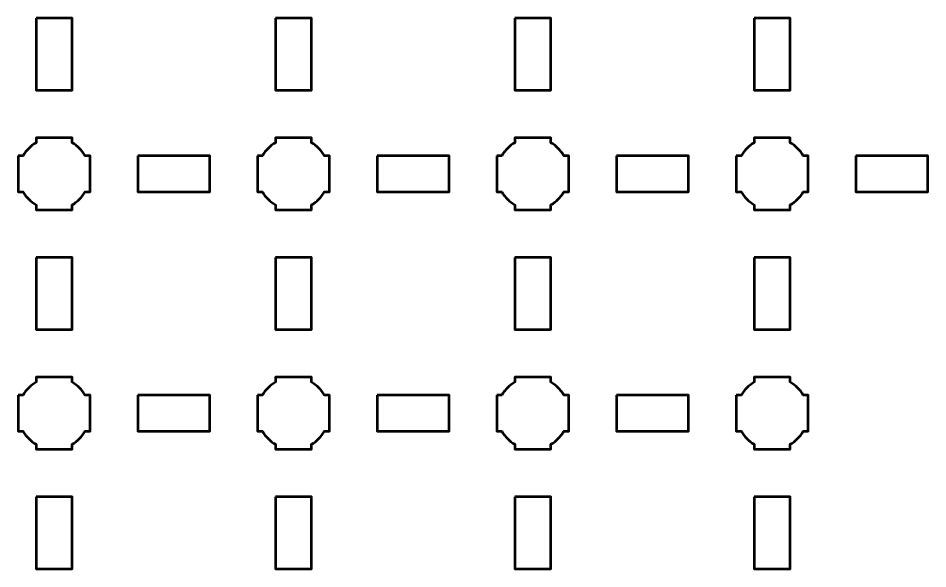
# Model space of a CAD drawing. Header units: centimetres. Extents: x -20.8 to -0.2, y -25.2 to -4.5.
# Drawn here: x -8.8 to -1.2, y -18.15 to -13.55 of the extents above; entities that cross this region are included whole.
import ezdxf

# ---------------------------------------------------------------- set-up
doc = ezdxf.new("R2010")
doc.units = ezdxf.units.CM
doc.header["$MEASUREMENT"] = 0
doc.layers.add('Layer 1', color=7, linetype='Continuous')

msp = doc.modelspace()

# ---------------------------------------------------------------- linework, layer by layer
at = {"layer": 'Layer 1', "lineweight": 53}
for points, knots in [([(-8.64995, -13.54992), (-8.64995, -13.54992), (-8.34994, -13.54992), (-8.34994, -13.54992), (-8.34994, -13.54992), (-8.34994, -13.54992), (-8.34994, -14.14993), (-8.34994, -14.14993), (-8.34994, -14.14993), (-8.34994, -14.14993), (-8.64995, -14.14993), (-8.64995, -14.14993), (-8.64995, -14.14993), (-8.64995, -14.14993), (-8.64995, -13.54992), (-8.64995, -13.54992)], [0, 0, 0, 0, 0.25, 0.25, 0.25, 0.25, 0.5, 0.5, 0.5, 0.5, 0.75, 0.75, 0.75, 0.75, 1, 1, 1, 1]), ([(-6.64998, -13.54992), (-6.64998, -13.54992), (-6.34998, -13.54992), (-6.34998, -13.54992), (-6.34998, -13.54992), (-6.34998, -13.54992), (-6.34998, -14.14993), (-6.34998, -14.14993), (-6.34998, -14.14993), (-6.34998, -14.14993), (-6.64998, -14.14993), (-6.64998, -14.14993), (-6.64998, -14.14993), (-6.64998, -14.14993), (-6.64998, -13.54992), (-6.64998, -13.54992)], [0, 0, 0, 0, 0.25, 0.25, 0.25, 0.25, 0.5, 0.5, 0.5, 0.5, 0.75, 0.75, 0.75, 0.75, 1, 1, 1, 1]), ([(-4.65005, -13.54992), (-4.65005, -13.54992), (-4.35005, -13.54992), (-4.35005, -13.54992), (-4.35005, -13.54992), (-4.35005, -13.54992), (-4.35005, -14.14993), (-4.35005, -14.14993), (-4.35005, -14.14993), (-4.35005, -14.14993), (-4.65005, -14.14993), (-4.65005, -14.14993), (-4.65005, -14.14993), (-4.65005, -14.14993), (-4.65005, -13.54992), (-4.65005, -13.54992)], [0, 0, 0, 0, 0.25, 0.25, 0.25, 0.25, 0.5, 0.5, 0.5, 0.5, 0.75, 0.75, 0.75, 0.75, 1, 1, 1, 1]), ([(-2.64995, -13.54992), (-2.64995, -13.54992), (-2.34994, -13.54992), (-2.34994, -13.54992), (-2.34994, -13.54992), (-2.34994, -13.54992), (-2.34994, -14.14993), (-2.34994, -14.14993), (-2.34994, -14.14993), (-2.34994, -14.14993), (-2.64995, -14.14993), (-2.64995, -14.14993), (-2.64995, -14.14993), (-2.64995, -14.14993), (-2.64995, -13.54992), (-2.64995, -13.54992)], [0, 0, 0, 0, 0.25, 0.25, 0.25, 0.25, 0.5, 0.5, 0.5, 0.5, 0.75, 0.75, 0.75, 0.75, 1, 1, 1, 1]), ([(-8.80001, -14.69995), (-8.80001, -14.69995), (-8.75981, -14.69995), (-8.75981, -14.69995), (-8.75981, -14.69995), (-8.73348, -14.65443), (-8.69552, -14.6165), (-8.65001, -14.59017), (-8.65001, -14.59017), (-8.65001, -14.59017), (-8.65001, -14.54995), (-8.65001, -14.54995), (-8.65001, -14.54995), (-8.65001, -14.54995), (-8.35001, -14.54995), (-8.35001, -14.54995), (-8.35001, -14.54995), (-8.35001, -14.54995), (-8.35001, -14.59014), (-8.35001, -14.59014), (-8.35001, -14.59014), (-8.30448, -14.61647), (-8.26649, -14.65442), (-8.24013, -14.69995), (-8.24013, -14.69995), (-8.24013, -14.69995), (-8.20001, -14.69995), (-8.20001, -14.69995), (-8.20001, -14.69995), (-8.20001, -14.69995), (-8.20001, -14.84537), (-8.20001, -14.84537), (-8.20001, -14.84537), (-8.20001, -14.84537), (-8.19995, -14.85002), (-8.19995, -14.85002), (-8.19995, -14.85002), (-8.19995, -14.85002), (-8.20001, -14.85466), (-8.20001, -14.85466), (-8.20001, -14.85466), (-8.20001, -14.85466), (-8.20001, -14.99995), (-8.20001, -14.99995), (-8.20001, -14.99995), (-8.20001, -14.99995), (-8.24008, -14.99995), (-8.24008, -14.99995), (-8.24008, -14.99995), (-8.26643, -15.04552), (-8.30443, -15.08353), (-8.35001, -15.10989), (-8.35001, -15.10989), (-8.35001, -15.10989), (-8.35001, -15.14995), (-8.35001, -15.14995), (-8.35001, -15.14995), (-8.35001, -15.14995), (-8.49329, -15.14995), (-8.49329, -15.14995), (-8.49329, -15.14995), (-8.49329, -15.14995), (-8.49996, -15.15003), (-8.49996, -15.15003), (-8.49996, -15.15003), (-8.49996, -15.15003), (-8.50664, -15.14995), (-8.50664, -15.14995), (-8.50664, -15.14995), (-8.50664, -15.14995), (-8.65001, -15.14995), (-8.65001, -15.14995), (-8.65001, -15.14995), (-8.65001, -15.14995), (-8.65001, -15.10985), (-8.65001, -15.10985), (-8.65001, -15.10985), (-8.69555, -15.08349), (-8.73353, -15.0455), (-8.75986, -14.99995), (-8.75986, -14.99995), (-8.75986, -14.99995), (-8.80001, -14.99995), (-8.80001, -14.99995), (-8.80001, -14.99995), (-8.80001, -14.99995), (-8.80001, -14.69995), (-8.80001, -14.69995)], [0, 0, 0, 0, 0.0454545, 0.0454545, 0.0454545, 0.0454545, 0.0909091, 0.0909091, 0.0909091, 0.0909091, 0.1363636, 0.1363636, 0.1363636, 0.1363636, 0.1818182, 0.1818182, 0.1818182, 0.1818182, 0.2272727, 0.2272727, 0.2272727, 0.2272727, 0.2727273, 0.2727273, 0.2727273, 0.2727273, 0.3181818, 0.3181818, 0.3181818, 0.3181818, 0.3636364, 0.3636364, 0.3636364, 0.3636364, 0.4090909, 0.4090909, 0.4090909, 0.4090909, 0.4545455, 0.4545455, 0.4545455, 0.4545455, 0.5, 0.5, 0.5, 0.5, 0.5454545, 0.5454545, 0.5454545, 0.5454545, 0.5909091, 0.5909091, 0.5909091, 0.5909091, 0.6363636, 0.6363636, 0.6363636, 0.6363636, 0.6818182, 0.6818182, 0.6818182, 0.6818182, 0.7272727, 0.7272727, 0.7272727, 0.7272727, 0.7727273, 0.7727273, 0.7727273, 0.7727273, 0.8181818, 0.8181818, 0.8181818, 0.8181818, 0.8636364, 0.8636364, 0.8636364, 0.8636364, 0.9090909, 0.9090909, 0.9090909, 0.9090909, 0.9545455, 0.9545455, 0.9545455, 0.9545455, 1, 1, 1, 1]), ([(-6.80001, -14.69995), (-6.80001, -14.69995), (-6.75981, -14.69995), (-6.75981, -14.69995), (-6.75981, -14.69995), (-6.73348, -14.65443), (-6.69552, -14.6165), (-6.65001, -14.59017), (-6.65001, -14.59017), (-6.65001, -14.59017), (-6.65001, -14.54995), (-6.65001, -14.54995), (-6.65001, -14.54995), (-6.65001, -14.54995), (-6.35001, -14.54995), (-6.35001, -14.54995), (-6.35001, -14.54995), (-6.35001, -14.54995), (-6.35001, -14.59014), (-6.35001, -14.59014), (-6.35001, -14.59014), (-6.30448, -14.61647), (-6.26649, -14.65442), (-6.24013, -14.69995), (-6.24013, -14.69995), (-6.24013, -14.69995), (-6.20001, -14.69995), (-6.20001, -14.69995), (-6.20001, -14.69995), (-6.20001, -14.69995), (-6.20001, -14.84537), (-6.20001, -14.84537), (-6.20001, -14.84537), (-6.20001, -14.84537), (-6.19995, -14.85002), (-6.19995, -14.85002), (-6.19995, -14.85002), (-6.19995, -14.85002), (-6.20001, -14.85466), (-6.20001, -14.85466), (-6.20001, -14.85466), (-6.20001, -14.85466), (-6.20001, -14.99995), (-6.20001, -14.99995), (-6.20001, -14.99995), (-6.20001, -14.99995), (-6.24008, -14.99995), (-6.24008, -14.99995), (-6.24008, -14.99995), (-6.26643, -15.04552), (-6.30443, -15.08353), (-6.35001, -15.10989), (-6.35001, -15.10989), (-6.35001, -15.10989), (-6.35001, -15.14995), (-6.35001, -15.14995), (-6.35001, -15.14995), (-6.35001, -15.14995), (-6.49329, -15.14995), (-6.49329, -15.14995), (-6.49329, -15.14995), (-6.49329, -15.14995), (-6.49996, -15.15003), (-6.49996, -15.15003), (-6.49996, -15.15003), (-6.49996, -15.15003), (-6.50664, -15.14995), (-6.50664, -15.14995), (-6.50664, -15.14995), (-6.50664, -15.14995), (-6.65001, -15.14995), (-6.65001, -15.14995), (-6.65001, -15.14995), (-6.65001, -15.14995), (-6.65001, -15.10985), (-6.65001, -15.10985), (-6.65001, -15.10985), (-6.69555, -15.08349), (-6.73353, -15.0455), (-6.75986, -14.99995), (-6.75986, -14.99995), (-6.75986, -14.99995), (-6.80001, -14.99995), (-6.80001, -14.99995), (-6.80001, -14.99995), (-6.80001, -14.99995), (-6.80001, -14.69995), (-6.80001, -14.69995)], [0, 0, 0, 0, 0.0454545, 0.0454545, 0.0454545, 0.0454545, 0.0909091, 0.0909091, 0.0909091, 0.0909091, 0.1363636, 0.1363636, 0.1363636, 0.1363636, 0.1818182, 0.1818182, 0.1818182, 0.1818182, 0.2272727, 0.2272727, 0.2272727, 0.2272727, 0.2727273, 0.2727273, 0.2727273, 0.2727273, 0.3181818, 0.3181818, 0.3181818, 0.3181818, 0.3636364, 0.3636364, 0.3636364, 0.3636364, 0.4090909, 0.4090909, 0.4090909, 0.4090909, 0.4545455, 0.4545455, 0.4545455, 0.4545455, 0.5, 0.5, 0.5, 0.5, 0.5454545, 0.5454545, 0.5454545, 0.5454545, 0.5909091, 0.5909091, 0.5909091, 0.5909091, 0.6363636, 0.6363636, 0.6363636, 0.6363636, 0.6818182, 0.6818182, 0.6818182, 0.6818182, 0.7272727, 0.7272727, 0.7272727, 0.7272727, 0.7727273, 0.7727273, 0.7727273, 0.7727273, 0.8181818, 0.8181818, 0.8181818, 0.8181818, 0.8636364, 0.8636364, 0.8636364, 0.8636364, 0.9090909, 0.9090909, 0.9090909, 0.9090909, 0.9545455, 0.9545455, 0.9545455, 0.9545455, 1, 1, 1, 1]), ([(-4.80001, -14.69995), (-4.80001, -14.69995), (-4.75981, -14.69995), (-4.75981, -14.69995), (-4.75981, -14.69995), (-4.73348, -14.65443), (-4.69552, -14.6165), (-4.65001, -14.59017), (-4.65001, -14.59017), (-4.65001, -14.59017), (-4.65001, -14.54995), (-4.65001, -14.54995), (-4.65001, -14.54995), (-4.65001, -14.54995), (-4.35001, -14.54995), (-4.35001, -14.54995), (-4.35001, -14.54995), (-4.35001, -14.54995), (-4.35001, -14.59014), (-4.35001, -14.59014), (-4.35001, -14.59014), (-4.30448, -14.61647), (-4.26649, -14.65442), (-4.24013, -14.69995), (-4.24013, -14.69995), (-4.24013, -14.69995), (-4.20001, -14.69995), (-4.20001, -14.69995), (-4.20001, -14.69995), (-4.20001, -14.69995), (-4.20001, -14.84537), (-4.20001, -14.84537), (-4.20001, -14.84537), (-4.20001, -14.84537), (-4.19995, -14.85002), (-4.19995, -14.85002), (-4.19995, -14.85002), (-4.19995, -14.85002), (-4.20001, -14.85466), (-4.20001, -14.85466), (-4.20001, -14.85466), (-4.20001, -14.85466), (-4.20001, -14.99995), (-4.20001, -14.99995), (-4.20001, -14.99995), (-4.20001, -14.99995), (-4.24008, -14.99995), (-4.24008, -14.99995), (-4.24008, -14.99995), (-4.26643, -15.04552), (-4.30443, -15.08353), (-4.35001, -15.10989), (-4.35001, -15.10989), (-4.35001, -15.10989), (-4.35001, -15.14995), (-4.35001, -15.14995), (-4.35001, -15.14995), (-4.35001, -15.14995), (-4.49329, -15.14995), (-4.49329, -15.14995), (-4.49329, -15.14995), (-4.49329, -15.14995), (-4.49996, -15.15003), (-4.49996, -15.15003), (-4.49996, -15.15003), (-4.49996, -15.15003), (-4.50664, -15.14995), (-4.50664, -15.14995), (-4.50664, -15.14995), (-4.50664, -15.14995), (-4.65001, -15.14995), (-4.65001, -15.14995), (-4.65001, -15.14995), (-4.65001, -15.14995), (-4.65001, -15.10985), (-4.65001, -15.10985), (-4.65001, -15.10985), (-4.69555, -15.08349), (-4.73353, -15.0455), (-4.75986, -14.99995), (-4.75986, -14.99995), (-4.75986, -14.99995), (-4.80001, -14.99995), (-4.80001, -14.99995), (-4.80001, -14.99995), (-4.80001, -14.99995), (-4.80001, -14.69995), (-4.80001, -14.69995)], [0, 0, 0, 0, 0.0454545, 0.0454545, 0.0454545, 0.0454545, 0.0909091, 0.0909091, 0.0909091, 0.0909091, 0.1363636, 0.1363636, 0.1363636, 0.1363636, 0.1818182, 0.1818182, 0.1818182, 0.1818182, 0.2272727, 0.2272727, 0.2272727, 0.2272727, 0.2727273, 0.2727273, 0.2727273, 0.2727273, 0.3181818, 0.3181818, 0.3181818, 0.3181818, 0.3636364, 0.3636364, 0.3636364, 0.3636364, 0.4090909, 0.4090909, 0.4090909, 0.4090909, 0.4545455, 0.4545455, 0.4545455, 0.4545455, 0.5, 0.5, 0.5, 0.5, 0.5454545, 0.5454545, 0.5454545, 0.5454545, 0.5909091, 0.5909091, 0.5909091, 0.5909091, 0.6363636, 0.6363636, 0.6363636, 0.6363636, 0.6818182, 0.6818182, 0.6818182, 0.6818182, 0.7272727, 0.7272727, 0.7272727, 0.7272727, 0.7727273, 0.7727273, 0.7727273, 0.7727273, 0.8181818, 0.8181818, 0.8181818, 0.8181818, 0.8636364, 0.8636364, 0.8636364, 0.8636364, 0.9090909, 0.9090909, 0.9090909, 0.9090909, 0.9545455, 0.9545455, 0.9545455, 0.9545455, 1, 1, 1, 1]), ([(-2.80001, -14.69995), (-2.80001, -14.69995), (-2.75981, -14.69995), (-2.75981, -14.69995), (-2.75981, -14.69995), (-2.73348, -14.65443), (-2.69552, -14.6165), (-2.65001, -14.59017), (-2.65001, -14.59017), (-2.65001, -14.59017), (-2.65001, -14.54995), (-2.65001, -14.54995), (-2.65001, -14.54995), (-2.65001, -14.54995), (-2.35001, -14.54995), (-2.35001, -14.54995), (-2.35001, -14.54995), (-2.35001, -14.54995), (-2.35001, -14.59014), (-2.35001, -14.59014), (-2.35001, -14.59014), (-2.30448, -14.61647), (-2.26649, -14.65442), (-2.24013, -14.69995), (-2.24013, -14.69995), (-2.24013, -14.69995), (-2.20001, -14.69995), (-2.20001, -14.69995), (-2.20001, -14.69995), (-2.20001, -14.69995), (-2.20001, -14.84537), (-2.20001, -14.84537), (-2.20001, -14.84537), (-2.20001, -14.84537), (-2.19995, -14.85002), (-2.19995, -14.85002), (-2.19995, -14.85002), (-2.19995, -14.85002), (-2.20001, -14.85466), (-2.20001, -14.85466), (-2.20001, -14.85466), (-2.20001, -14.85466), (-2.20001, -14.99995), (-2.20001, -14.99995), (-2.20001, -14.99995), (-2.20001, -14.99995), (-2.24008, -14.99995), (-2.24008, -14.99995), (-2.24008, -14.99995), (-2.26643, -15.04552), (-2.30443, -15.08353), (-2.35001, -15.10989), (-2.35001, -15.10989), (-2.35001, -15.10989), (-2.35001, -15.14995), (-2.35001, -15.14995), (-2.35001, -15.14995), (-2.35001, -15.14995), (-2.49329, -15.14995), (-2.49329, -15.14995), (-2.49329, -15.14995), (-2.49329, -15.14995), (-2.49996, -15.15003), (-2.49996, -15.15003), (-2.49996, -15.15003), (-2.49996, -15.15003), (-2.50664, -15.14995), (-2.50664, -15.14995), (-2.50664, -15.14995), (-2.50664, -15.14995), (-2.65001, -15.14995), (-2.65001, -15.14995), (-2.65001, -15.14995), (-2.65001, -15.14995), (-2.65001, -15.10985), (-2.65001, -15.10985), (-2.65001, -15.10985), (-2.69555, -15.08349), (-2.73353, -15.0455), (-2.75986, -14.99995), (-2.75986, -14.99995), (-2.75986, -14.99995), (-2.80001, -14.99995), (-2.80001, -14.99995), (-2.80001, -14.99995), (-2.80001, -14.99995), (-2.80001, -14.69995), (-2.80001, -14.69995)], [0, 0, 0, 0, 0.0454545, 0.0454545, 0.0454545, 0.0454545, 0.0909091, 0.0909091, 0.0909091, 0.0909091, 0.1363636, 0.1363636, 0.1363636, 0.1363636, 0.1818182, 0.1818182, 0.1818182, 0.1818182, 0.2272727, 0.2272727, 0.2272727, 0.2272727, 0.2727273, 0.2727273, 0.2727273, 0.2727273, 0.3181818, 0.3181818, 0.3181818, 0.3181818, 0.3636364, 0.3636364, 0.3636364, 0.3636364, 0.4090909, 0.4090909, 0.4090909, 0.4090909, 0.4545455, 0.4545455, 0.4545455, 0.4545455, 0.5, 0.5, 0.5, 0.5, 0.5454545, 0.5454545, 0.5454545, 0.5454545, 0.5909091, 0.5909091, 0.5909091, 0.5909091, 0.6363636, 0.6363636, 0.6363636, 0.6363636, 0.6818182, 0.6818182, 0.6818182, 0.6818182, 0.7272727, 0.7272727, 0.7272727, 0.7272727, 0.7727273, 0.7727273, 0.7727273, 0.7727273, 0.8181818, 0.8181818, 0.8181818, 0.8181818, 0.8636364, 0.8636364, 0.8636364, 0.8636364, 0.9090909, 0.9090909, 0.9090909, 0.9090909, 0.9545455, 0.9545455, 0.9545455, 0.9545455, 1, 1, 1, 1]), ([(-7.79996, -14.69987), (-7.79996, -14.69987), (-7.19996, -14.69987), (-7.19996, -14.69987), (-7.19996, -14.69987), (-7.19996, -14.69987), (-7.19996, -14.99987), (-7.19996, -14.99987), (-7.19996, -14.99987), (-7.19996, -14.99987), (-7.79996, -14.99987), (-7.79996, -14.99987), (-7.79996, -14.99987), (-7.79996, -14.99987), (-7.79996, -14.69987), (-7.79996, -14.69987)], [0, 0, 0, 0, 0.25, 0.25, 0.25, 0.25, 0.5, 0.5, 0.5, 0.5, 0.75, 0.75, 0.75, 0.75, 1, 1, 1, 1]), ([(-5.8, -14.69987), (-5.8, -14.69987), (-5.19999, -14.69987), (-5.19999, -14.69987), (-5.19999, -14.69987), (-5.19999, -14.69987), (-5.19999, -14.99987), (-5.19999, -14.99987), (-5.19999, -14.99987), (-5.19999, -14.99987), (-5.8, -14.99987), (-5.8, -14.99987), (-5.8, -14.99987), (-5.8, -14.99987), (-5.8, -14.69987), (-5.8, -14.69987)], [0, 0, 0, 0, 0.25, 0.25, 0.25, 0.25, 0.5, 0.5, 0.5, 0.5, 0.75, 0.75, 0.75, 0.75, 1, 1, 1, 1]), ([(-3.79993, -14.69987), (-3.79993, -14.69987), (-3.19993, -14.69987), (-3.19993, -14.69987), (-3.19993, -14.69987), (-3.19993, -14.69987), (-3.19993, -14.99987), (-3.19993, -14.99987), (-3.19993, -14.99987), (-3.19993, -14.99987), (-3.79993, -14.99987), (-3.79993, -14.99987), (-3.79993, -14.99987), (-3.79993, -14.99987), (-3.79993, -14.69987), (-3.79993, -14.69987)], [0, 0, 0, 0, 0.25, 0.25, 0.25, 0.25, 0.5, 0.5, 0.5, 0.5, 0.75, 0.75, 0.75, 0.75, 1, 1, 1, 1]), ([(-1.8, -14.69987), (-1.8, -14.69987), (-1.19999, -14.69987), (-1.19999, -14.69987), (-1.19999, -14.69987), (-1.19999, -14.69987), (-1.19999, -14.99987), (-1.19999, -14.99987), (-1.19999, -14.99987), (-1.19999, -14.99987), (-1.8, -14.99987), (-1.8, -14.99987), (-1.8, -14.99987), (-1.8, -14.99987), (-1.8, -14.69987), (-1.8, -14.69987)], [0, 0, 0, 0, 0.25, 0.25, 0.25, 0.25, 0.5, 0.5, 0.5, 0.5, 0.75, 0.75, 0.75, 0.75, 1, 1, 1, 1]), ([(-8.64995, -15.54999), (-8.64995, -15.54999), (-8.34994, -15.54999), (-8.34994, -15.54999), (-8.34994, -15.54999), (-8.34994, -15.54999), (-8.34994, -16.14999), (-8.34994, -16.14999), (-8.34994, -16.14999), (-8.34994, -16.14999), (-8.64995, -16.14999), (-8.64995, -16.14999), (-8.64995, -16.14999), (-8.64995, -16.14999), (-8.64995, -15.54999), (-8.64995, -15.54999)], [0, 0, 0, 0, 0.25, 0.25, 0.25, 0.25, 0.5, 0.5, 0.5, 0.5, 0.75, 0.75, 0.75, 0.75, 1, 1, 1, 1]), ([(-6.64998, -15.54999), (-6.64998, -15.54999), (-6.34998, -15.54999), (-6.34998, -15.54999), (-6.34998, -15.54999), (-6.34998, -15.54999), (-6.34998, -16.14999), (-6.34998, -16.14999), (-6.34998, -16.14999), (-6.34998, -16.14999), (-6.64998, -16.14999), (-6.64998, -16.14999), (-6.64998, -16.14999), (-6.64998, -16.14999), (-6.64998, -15.54999), (-6.64998, -15.54999)], [0, 0, 0, 0, 0.25, 0.25, 0.25, 0.25, 0.5, 0.5, 0.5, 0.5, 0.75, 0.75, 0.75, 0.75, 1, 1, 1, 1]), ([(-4.65005, -15.54999), (-4.65005, -15.54999), (-4.35005, -15.54999), (-4.35005, -15.54999), (-4.35005, -15.54999), (-4.35005, -15.54999), (-4.35005, -16.14999), (-4.35005, -16.14999), (-4.35005, -16.14999), (-4.35005, -16.14999), (-4.65005, -16.14999), (-4.65005, -16.14999), (-4.65005, -16.14999), (-4.65005, -16.14999), (-4.65005, -15.54999), (-4.65005, -15.54999)], [0, 0, 0, 0, 0.25, 0.25, 0.25, 0.25, 0.5, 0.5, 0.5, 0.5, 0.75, 0.75, 0.75, 0.75, 1, 1, 1, 1]), ([(-2.64995, -15.54999), (-2.64995, -15.54999), (-2.34994, -15.54999), (-2.34994, -15.54999), (-2.34994, -15.54999), (-2.34994, -15.54999), (-2.34994, -16.14999), (-2.34994, -16.14999), (-2.34994, -16.14999), (-2.34994, -16.14999), (-2.64995, -16.14999), (-2.64995, -16.14999), (-2.64995, -16.14999), (-2.64995, -16.14999), (-2.64995, -15.54999), (-2.64995, -15.54999)], [0, 0, 0, 0, 0.25, 0.25, 0.25, 0.25, 0.5, 0.5, 0.5, 0.5, 0.75, 0.75, 0.75, 0.75, 1, 1, 1, 1]), ([(-8.80001, -16.69995), (-8.80001, -16.69995), (-8.75981, -16.69995), (-8.75981, -16.69995), (-8.75981, -16.69995), (-8.73348, -16.65443), (-8.69552, -16.6165), (-8.65001, -16.59017), (-8.65001, -16.59017), (-8.65001, -16.59017), (-8.65001, -16.54995), (-8.65001, -16.54995), (-8.65001, -16.54995), (-8.65001, -16.54995), (-8.35001, -16.54995), (-8.35001, -16.54995), (-8.35001, -16.54995), (-8.35001, -16.54995), (-8.35001, -16.59014), (-8.35001, -16.59014), (-8.35001, -16.59014), (-8.30448, -16.61647), (-8.26649, -16.65442), (-8.24013, -16.69995), (-8.24013, -16.69995), (-8.24013, -16.69995), (-8.20001, -16.69995), (-8.20001, -16.69995), (-8.20001, -16.69995), (-8.20001, -16.69995), (-8.20001, -16.84537), (-8.20001, -16.84537), (-8.20001, -16.84537), (-8.20001, -16.84537), (-8.19995, -16.85002), (-8.19995, -16.85002), (-8.19995, -16.85002), (-8.19995, -16.85002), (-8.20001, -16.85466), (-8.20001, -16.85466), (-8.20001, -16.85466), (-8.20001, -16.85466), (-8.20001, -16.99995), (-8.20001, -16.99995), (-8.20001, -16.99995), (-8.20001, -16.99995), (-8.24008, -16.99995), (-8.24008, -16.99995), (-8.24008, -16.99995), (-8.26643, -17.04552), (-8.30443, -17.08353), (-8.35001, -17.10989), (-8.35001, -17.10989), (-8.35001, -17.10989), (-8.35001, -17.14995), (-8.35001, -17.14995), (-8.35001, -17.14995), (-8.35001, -17.14995), (-8.49329, -17.14995), (-8.49329, -17.14995), (-8.49329, -17.14995), (-8.49329, -17.14995), (-8.49996, -17.15003), (-8.49996, -17.15003), (-8.49996, -17.15003), (-8.49996, -17.15003), (-8.50664, -17.14995), (-8.50664, -17.14995), (-8.50664, -17.14995), (-8.50664, -17.14995), (-8.65001, -17.14995), (-8.65001, -17.14995), (-8.65001, -17.14995), (-8.65001, -17.14995), (-8.65001, -17.10985), (-8.65001, -17.10985), (-8.65001, -17.10985), (-8.69555, -17.08349), (-8.73353, -17.0455), (-8.75986, -16.99995), (-8.75986, -16.99995), (-8.75986, -16.99995), (-8.80001, -16.99995), (-8.80001, -16.99995), (-8.80001, -16.99995), (-8.80001, -16.99995), (-8.80001, -16.69995), (-8.80001, -16.69995)], [0, 0, 0, 0, 0.0454545, 0.0454545, 0.0454545, 0.0454545, 0.0909091, 0.0909091, 0.0909091, 0.0909091, 0.1363636, 0.1363636, 0.1363636, 0.1363636, 0.1818182, 0.1818182, 0.1818182, 0.1818182, 0.2272727, 0.2272727, 0.2272727, 0.2272727, 0.2727273, 0.2727273, 0.2727273, 0.2727273, 0.3181818, 0.3181818, 0.3181818, 0.3181818, 0.3636364, 0.3636364, 0.3636364, 0.3636364, 0.4090909, 0.4090909, 0.4090909, 0.4090909, 0.4545455, 0.4545455, 0.4545455, 0.4545455, 0.5, 0.5, 0.5, 0.5, 0.5454545, 0.5454545, 0.5454545, 0.5454545, 0.5909091, 0.5909091, 0.5909091, 0.5909091, 0.6363636, 0.6363636, 0.6363636, 0.6363636, 0.6818182, 0.6818182, 0.6818182, 0.6818182, 0.7272727, 0.7272727, 0.7272727, 0.7272727, 0.7727273, 0.7727273, 0.7727273, 0.7727273, 0.8181818, 0.8181818, 0.8181818, 0.8181818, 0.8636364, 0.8636364, 0.8636364, 0.8636364, 0.9090909, 0.9090909, 0.9090909, 0.9090909, 0.9545455, 0.9545455, 0.9545455, 0.9545455, 1, 1, 1, 1]), ([(-6.80001, -16.69995), (-6.80001, -16.69995), (-6.75981, -16.69995), (-6.75981, -16.69995), (-6.75981, -16.69995), (-6.73348, -16.65443), (-6.69552, -16.6165), (-6.65001, -16.59017), (-6.65001, -16.59017), (-6.65001, -16.59017), (-6.65001, -16.54995), (-6.65001, -16.54995), (-6.65001, -16.54995), (-6.65001, -16.54995), (-6.35001, -16.54995), (-6.35001, -16.54995), (-6.35001, -16.54995), (-6.35001, -16.54995), (-6.35001, -16.59014), (-6.35001, -16.59014), (-6.35001, -16.59014), (-6.30448, -16.61647), (-6.26649, -16.65442), (-6.24013, -16.69995), (-6.24013, -16.69995), (-6.24013, -16.69995), (-6.20001, -16.69995), (-6.20001, -16.69995), (-6.20001, -16.69995), (-6.20001, -16.69995), (-6.20001, -16.84537), (-6.20001, -16.84537), (-6.20001, -16.84537), (-6.20001, -16.84537), (-6.19995, -16.85002), (-6.19995, -16.85002), (-6.19995, -16.85002), (-6.19995, -16.85002), (-6.20001, -16.85466), (-6.20001, -16.85466), (-6.20001, -16.85466), (-6.20001, -16.85466), (-6.20001, -16.99995), (-6.20001, -16.99995), (-6.20001, -16.99995), (-6.20001, -16.99995), (-6.24008, -16.99995), (-6.24008, -16.99995), (-6.24008, -16.99995), (-6.26643, -17.04552), (-6.30443, -17.08353), (-6.35001, -17.10989), (-6.35001, -17.10989), (-6.35001, -17.10989), (-6.35001, -17.14995), (-6.35001, -17.14995), (-6.35001, -17.14995), (-6.35001, -17.14995), (-6.49329, -17.14995), (-6.49329, -17.14995), (-6.49329, -17.14995), (-6.49329, -17.14995), (-6.49996, -17.15003), (-6.49996, -17.15003), (-6.49996, -17.15003), (-6.49996, -17.15003), (-6.50664, -17.14995), (-6.50664, -17.14995), (-6.50664, -17.14995), (-6.50664, -17.14995), (-6.65001, -17.14995), (-6.65001, -17.14995), (-6.65001, -17.14995), (-6.65001, -17.14995), (-6.65001, -17.10985), (-6.65001, -17.10985), (-6.65001, -17.10985), (-6.69555, -17.08349), (-6.73353, -17.0455), (-6.75986, -16.99995), (-6.75986, -16.99995), (-6.75986, -16.99995), (-6.80001, -16.99995), (-6.80001, -16.99995), (-6.80001, -16.99995), (-6.80001, -16.99995), (-6.80001, -16.69995), (-6.80001, -16.69995)], [0, 0, 0, 0, 0.0454545, 0.0454545, 0.0454545, 0.0454545, 0.0909091, 0.0909091, 0.0909091, 0.0909091, 0.1363636, 0.1363636, 0.1363636, 0.1363636, 0.1818182, 0.1818182, 0.1818182, 0.1818182, 0.2272727, 0.2272727, 0.2272727, 0.2272727, 0.2727273, 0.2727273, 0.2727273, 0.2727273, 0.3181818, 0.3181818, 0.3181818, 0.3181818, 0.3636364, 0.3636364, 0.3636364, 0.3636364, 0.4090909, 0.4090909, 0.4090909, 0.4090909, 0.4545455, 0.4545455, 0.4545455, 0.4545455, 0.5, 0.5, 0.5, 0.5, 0.5454545, 0.5454545, 0.5454545, 0.5454545, 0.5909091, 0.5909091, 0.5909091, 0.5909091, 0.6363636, 0.6363636, 0.6363636, 0.6363636, 0.6818182, 0.6818182, 0.6818182, 0.6818182, 0.7272727, 0.7272727, 0.7272727, 0.7272727, 0.7727273, 0.7727273, 0.7727273, 0.7727273, 0.8181818, 0.8181818, 0.8181818, 0.8181818, 0.8636364, 0.8636364, 0.8636364, 0.8636364, 0.9090909, 0.9090909, 0.9090909, 0.9090909, 0.9545455, 0.9545455, 0.9545455, 0.9545455, 1, 1, 1, 1]), ([(-4.80001, -16.69995), (-4.80001, -16.69995), (-4.75981, -16.69995), (-4.75981, -16.69995), (-4.75981, -16.69995), (-4.73348, -16.65443), (-4.69552, -16.6165), (-4.65001, -16.59017), (-4.65001, -16.59017), (-4.65001, -16.59017), (-4.65001, -16.54995), (-4.65001, -16.54995), (-4.65001, -16.54995), (-4.65001, -16.54995), (-4.35001, -16.54995), (-4.35001, -16.54995), (-4.35001, -16.54995), (-4.35001, -16.54995), (-4.35001, -16.59014), (-4.35001, -16.59014), (-4.35001, -16.59014), (-4.30448, -16.61647), (-4.26649, -16.65442), (-4.24013, -16.69995), (-4.24013, -16.69995), (-4.24013, -16.69995), (-4.20001, -16.69995), (-4.20001, -16.69995), (-4.20001, -16.69995), (-4.20001, -16.69995), (-4.20001, -16.84537), (-4.20001, -16.84537), (-4.20001, -16.84537), (-4.20001, -16.84537), (-4.19995, -16.85002), (-4.19995, -16.85002), (-4.19995, -16.85002), (-4.19995, -16.85002), (-4.20001, -16.85466), (-4.20001, -16.85466), (-4.20001, -16.85466), (-4.20001, -16.85466), (-4.20001, -16.99995), (-4.20001, -16.99995), (-4.20001, -16.99995), (-4.20001, -16.99995), (-4.24008, -16.99995), (-4.24008, -16.99995), (-4.24008, -16.99995), (-4.26643, -17.04552), (-4.30443, -17.08353), (-4.35001, -17.10989), (-4.35001, -17.10989), (-4.35001, -17.10989), (-4.35001, -17.14995), (-4.35001, -17.14995), (-4.35001, -17.14995), (-4.35001, -17.14995), (-4.49329, -17.14995), (-4.49329, -17.14995), (-4.49329, -17.14995), (-4.49329, -17.14995), (-4.49996, -17.15003), (-4.49996, -17.15003), (-4.49996, -17.15003), (-4.49996, -17.15003), (-4.50664, -17.14995), (-4.50664, -17.14995), (-4.50664, -17.14995), (-4.50664, -17.14995), (-4.65001, -17.14995), (-4.65001, -17.14995), (-4.65001, -17.14995), (-4.65001, -17.14995), (-4.65001, -17.10985), (-4.65001, -17.10985), (-4.65001, -17.10985), (-4.69555, -17.08349), (-4.73353, -17.0455), (-4.75986, -16.99995), (-4.75986, -16.99995), (-4.75986, -16.99995), (-4.80001, -16.99995), (-4.80001, -16.99995), (-4.80001, -16.99995), (-4.80001, -16.99995), (-4.80001, -16.69995), (-4.80001, -16.69995)], [0, 0, 0, 0, 0.0454545, 0.0454545, 0.0454545, 0.0454545, 0.0909091, 0.0909091, 0.0909091, 0.0909091, 0.1363636, 0.1363636, 0.1363636, 0.1363636, 0.1818182, 0.1818182, 0.1818182, 0.1818182, 0.2272727, 0.2272727, 0.2272727, 0.2272727, 0.2727273, 0.2727273, 0.2727273, 0.2727273, 0.3181818, 0.3181818, 0.3181818, 0.3181818, 0.3636364, 0.3636364, 0.3636364, 0.3636364, 0.4090909, 0.4090909, 0.4090909, 0.4090909, 0.4545455, 0.4545455, 0.4545455, 0.4545455, 0.5, 0.5, 0.5, 0.5, 0.5454545, 0.5454545, 0.5454545, 0.5454545, 0.5909091, 0.5909091, 0.5909091, 0.5909091, 0.6363636, 0.6363636, 0.6363636, 0.6363636, 0.6818182, 0.6818182, 0.6818182, 0.6818182, 0.7272727, 0.7272727, 0.7272727, 0.7272727, 0.7727273, 0.7727273, 0.7727273, 0.7727273, 0.8181818, 0.8181818, 0.8181818, 0.8181818, 0.8636364, 0.8636364, 0.8636364, 0.8636364, 0.9090909, 0.9090909, 0.9090909, 0.9090909, 0.9545455, 0.9545455, 0.9545455, 0.9545455, 1, 1, 1, 1]), ([(-2.80001, -16.69995), (-2.80001, -16.69995), (-2.75981, -16.69995), (-2.75981, -16.69995), (-2.75981, -16.69995), (-2.73348, -16.65443), (-2.69552, -16.6165), (-2.65001, -16.59017), (-2.65001, -16.59017), (-2.65001, -16.59017), (-2.65001, -16.54995), (-2.65001, -16.54995), (-2.65001, -16.54995), (-2.65001, -16.54995), (-2.35001, -16.54995), (-2.35001, -16.54995), (-2.35001, -16.54995), (-2.35001, -16.54995), (-2.35001, -16.59014), (-2.35001, -16.59014), (-2.35001, -16.59014), (-2.30448, -16.61647), (-2.26649, -16.65442), (-2.24013, -16.69995), (-2.24013, -16.69995), (-2.24013, -16.69995), (-2.20001, -16.69995), (-2.20001, -16.69995), (-2.20001, -16.69995), (-2.20001, -16.69995), (-2.20001, -16.84537), (-2.20001, -16.84537), (-2.20001, -16.84537), (-2.20001, -16.84537), (-2.19995, -16.85002), (-2.19995, -16.85002), (-2.19995, -16.85002), (-2.19995, -16.85002), (-2.20001, -16.85466), (-2.20001, -16.85466), (-2.20001, -16.85466), (-2.20001, -16.85466), (-2.20001, -16.99995), (-2.20001, -16.99995), (-2.20001, -16.99995), (-2.20001, -16.99995), (-2.24008, -16.99995), (-2.24008, -16.99995), (-2.24008, -16.99995), (-2.26643, -17.04552), (-2.30443, -17.08353), (-2.35001, -17.10989), (-2.35001, -17.10989), (-2.35001, -17.10989), (-2.35001, -17.14995), (-2.35001, -17.14995), (-2.35001, -17.14995), (-2.35001, -17.14995), (-2.49329, -17.14995), (-2.49329, -17.14995), (-2.49329, -17.14995), (-2.49329, -17.14995), (-2.49996, -17.15003), (-2.49996, -17.15003), (-2.49996, -17.15003), (-2.49996, -17.15003), (-2.50664, -17.14995), (-2.50664, -17.14995), (-2.50664, -17.14995), (-2.50664, -17.14995), (-2.65001, -17.14995), (-2.65001, -17.14995), (-2.65001, -17.14995), (-2.65001, -17.14995), (-2.65001, -17.10985), (-2.65001, -17.10985), (-2.65001, -17.10985), (-2.69555, -17.08349), (-2.73353, -17.0455), (-2.75986, -16.99995), (-2.75986, -16.99995), (-2.75986, -16.99995), (-2.80001, -16.99995), (-2.80001, -16.99995), (-2.80001, -16.99995), (-2.80001, -16.99995), (-2.80001, -16.69995), (-2.80001, -16.69995)], [0, 0, 0, 0, 0.0454545, 0.0454545, 0.0454545, 0.0454545, 0.0909091, 0.0909091, 0.0909091, 0.0909091, 0.1363636, 0.1363636, 0.1363636, 0.1363636, 0.1818182, 0.1818182, 0.1818182, 0.1818182, 0.2272727, 0.2272727, 0.2272727, 0.2272727, 0.2727273, 0.2727273, 0.2727273, 0.2727273, 0.3181818, 0.3181818, 0.3181818, 0.3181818, 0.3636364, 0.3636364, 0.3636364, 0.3636364, 0.4090909, 0.4090909, 0.4090909, 0.4090909, 0.4545455, 0.4545455, 0.4545455, 0.4545455, 0.5, 0.5, 0.5, 0.5, 0.5454545, 0.5454545, 0.5454545, 0.5454545, 0.5909091, 0.5909091, 0.5909091, 0.5909091, 0.6363636, 0.6363636, 0.6363636, 0.6363636, 0.6818182, 0.6818182, 0.6818182, 0.6818182, 0.7272727, 0.7272727, 0.7272727, 0.7272727, 0.7727273, 0.7727273, 0.7727273, 0.7727273, 0.8181818, 0.8181818, 0.8181818, 0.8181818, 0.8636364, 0.8636364, 0.8636364, 0.8636364, 0.9090909, 0.9090909, 0.9090909, 0.9090909, 0.9545455, 0.9545455, 0.9545455, 0.9545455, 1, 1, 1, 1]), ([(-7.79993, -16.69994), (-7.79993, -16.69994), (-7.19993, -16.69994), (-7.19993, -16.69994), (-7.19993, -16.69994), (-7.19993, -16.69994), (-7.19993, -16.99994), (-7.19993, -16.99994), (-7.19993, -16.99994), (-7.19993, -16.99994), (-7.79993, -16.99994), (-7.79993, -16.99994), (-7.79993, -16.99994), (-7.79993, -16.99994), (-7.79993, -16.69994), (-7.79993, -16.69994)], [0, 0, 0, 0, 0.25, 0.25, 0.25, 0.25, 0.5, 0.5, 0.5, 0.5, 0.75, 0.75, 0.75, 0.75, 1, 1, 1, 1]), ([(-5.8, -16.69997), (-5.8, -16.69997), (-5.19999, -16.69997), (-5.19999, -16.69997), (-5.19999, -16.69997), (-5.19999, -16.69997), (-5.19999, -16.99998), (-5.19999, -16.99998), (-5.19999, -16.99998), (-5.19999, -16.99998), (-5.8, -16.99998), (-5.8, -16.99998), (-5.8, -16.99998), (-5.8, -16.99998), (-5.8, -16.69997), (-5.8, -16.69997)], [0, 0, 0, 0, 0.25, 0.25, 0.25, 0.25, 0.5, 0.5, 0.5, 0.5, 0.75, 0.75, 0.75, 0.75, 1, 1, 1, 1]), ([(-3.79993, -16.69997), (-3.79993, -16.69997), (-3.19993, -16.69997), (-3.19993, -16.69997), (-3.19993, -16.69997), (-3.19993, -16.69997), (-3.19993, -16.99998), (-3.19993, -16.99998), (-3.19993, -16.99998), (-3.19993, -16.99998), (-3.79993, -16.99998), (-3.79993, -16.99998), (-3.79993, -16.99998), (-3.79993, -16.99998), (-3.79993, -16.69997), (-3.79993, -16.69997)], [0, 0, 0, 0, 0.25, 0.25, 0.25, 0.25, 0.5, 0.5, 0.5, 0.5, 0.75, 0.75, 0.75, 0.75, 1, 1, 1, 1]), ([(-8.64995, -17.54999), (-8.64995, -17.54999), (-8.34994, -17.54999), (-8.34994, -17.54999), (-8.34994, -17.54999), (-8.34994, -17.54999), (-8.34994, -18.14999), (-8.34994, -18.14999), (-8.34994, -18.14999), (-8.34994, -18.14999), (-8.64995, -18.14999), (-8.64995, -18.14999), (-8.64995, -18.14999), (-8.64995, -18.14999), (-8.64995, -17.54999), (-8.64995, -17.54999)], [0, 0, 0, 0, 0.25, 0.25, 0.25, 0.25, 0.5, 0.5, 0.5, 0.5, 0.75, 0.75, 0.75, 0.75, 1, 1, 1, 1]), ([(-6.64998, -17.54999), (-6.64998, -17.54999), (-6.34998, -17.54999), (-6.34998, -17.54999), (-6.34998, -17.54999), (-6.34998, -17.54999), (-6.34998, -18.14999), (-6.34998, -18.14999), (-6.34998, -18.14999), (-6.34998, -18.14999), (-6.64998, -18.14999), (-6.64998, -18.14999), (-6.64998, -18.14999), (-6.64998, -18.14999), (-6.64998, -17.54999), (-6.64998, -17.54999)], [0, 0, 0, 0, 0.25, 0.25, 0.25, 0.25, 0.5, 0.5, 0.5, 0.5, 0.75, 0.75, 0.75, 0.75, 1, 1, 1, 1]), ([(-4.65005, -17.54999), (-4.65005, -17.54999), (-4.35005, -17.54999), (-4.35005, -17.54999), (-4.35005, -17.54999), (-4.35005, -17.54999), (-4.35005, -18.14999), (-4.35005, -18.14999), (-4.35005, -18.14999), (-4.35005, -18.14999), (-4.65005, -18.14999), (-4.65005, -18.14999), (-4.65005, -18.14999), (-4.65005, -18.14999), (-4.65005, -17.54999), (-4.65005, -17.54999)], [0, 0, 0, 0, 0.25, 0.25, 0.25, 0.25, 0.5, 0.5, 0.5, 0.5, 0.75, 0.75, 0.75, 0.75, 1, 1, 1, 1]), ([(-2.64995, -17.54999), (-2.64995, -17.54999), (-2.34994, -17.54999), (-2.34994, -17.54999), (-2.34994, -17.54999), (-2.34994, -17.54999), (-2.34994, -18.14999), (-2.34994, -18.14999), (-2.34994, -18.14999), (-2.34994, -18.14999), (-2.64995, -18.14999), (-2.64995, -18.14999), (-2.64995, -18.14999), (-2.64995, -18.14999), (-2.64995, -17.54999), (-2.64995, -17.54999)], [0, 0, 0, 0, 0.25, 0.25, 0.25, 0.25, 0.5, 0.5, 0.5, 0.5, 0.75, 0.75, 0.75, 0.75, 1, 1, 1, 1])]:
    msp.add_open_spline(points, degree=3, knots=knots, dxfattribs=at)

doc.saveas('drawing.dxf')
